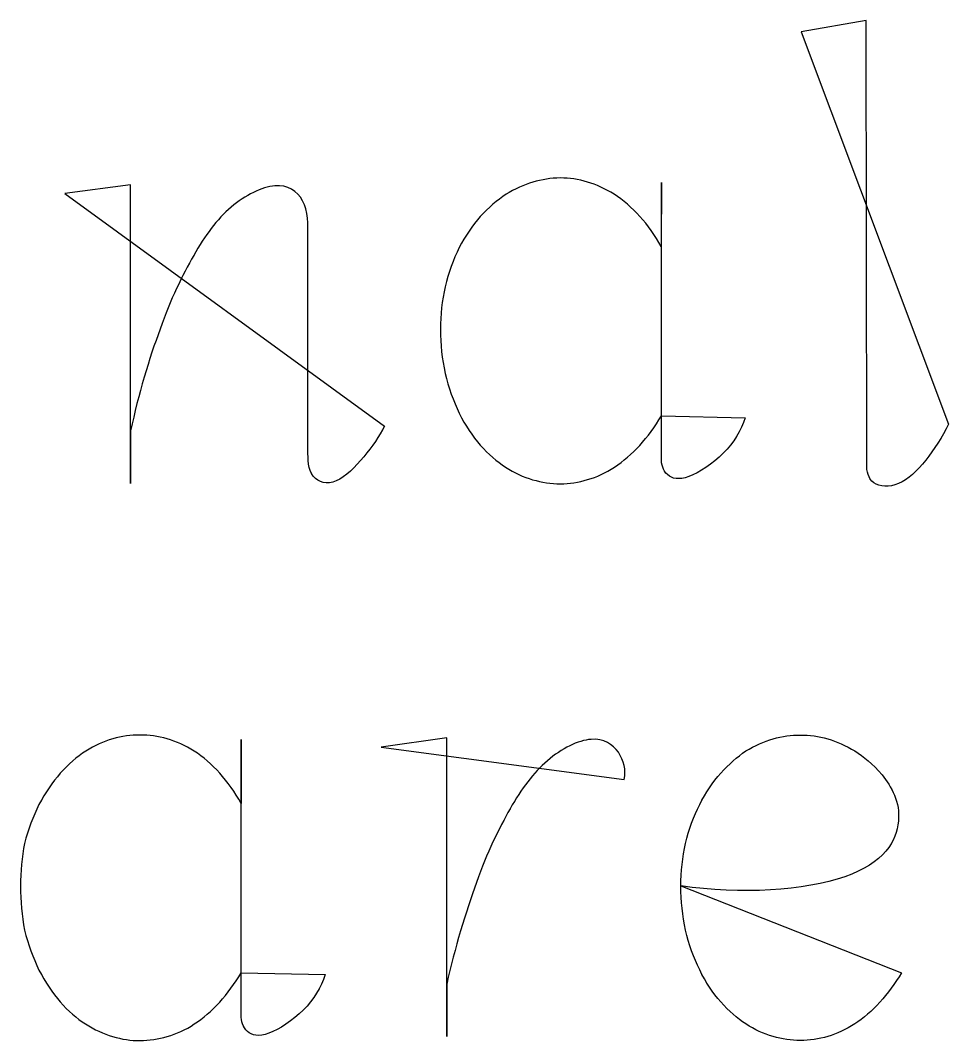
# Model space of a CAD drawing. Header units: centimetres. Extents: x -9.8 to 9.8, y -7.2 to 7.2.
# Drawn here: x -6.267 to -5.703, y 6.587 to 7.207 of the extents above; entities that cross this region are included whole.
import ezdxf

# ---------------------------------------------------------------- set-up
doc = ezdxf.new("R2010")
doc.units = ezdxf.units.CM
doc.header["$MEASUREMENT"] = 0
doc.layers.add('Layer 1', color=7, linetype='Continuous')

msp = doc.modelspace()

# ---------------------------------------------------------------- linework, layer by layer
at = {"layer": 'Layer 1', "color": 7}
for points, knots in [([(-5.79273, 7.19999), (-5.79273, 7.19999), (-5.75331, 7.20684), (-5.75331, 7.20684), (-5.75331, 7.20684), (-5.75331, 7.20684), (-5.75291, 6.9371), (-5.75291, 6.9371), (-5.75291, 6.9371), (-5.75291, 6.9331), (-5.75214, 6.92853), (-5.74852, 6.92607), (-5.74852, 6.92607), (-5.7449, 6.92358), (-5.73918, 6.92303), (-5.73365, 6.92551), (-5.73365, 6.92551), (-5.72775, 6.928), (-5.72241, 6.93332), (-5.71709, 6.9398), (-5.71709, 6.9398), (-5.71196, 6.94628), (-5.70717, 6.95372), (-5.7032, 6.96171), (-5.7032, 6.96171), (-5.7032, 6.96171), (-5.79273, 7.19999), (-5.79273, 7.19999)], [0, 0, 0, 0, 0.125, 0.125, 0.125, 0.125, 0.25, 0.25, 0.25, 0.25, 0.375, 0.375, 0.375, 0.375, 0.5, 0.5, 0.5, 0.5, 0.625, 0.625, 0.625, 0.625, 0.75, 0.75, 0.75, 0.75, 1, 1, 1, 1]), ([(-5.79273, 7.19999), (-5.79273, 7.19999), (-5.79273, 7.19999), (-5.79273, 7.19999), (-5.79273, 7.19999), (-5.79273, 7.19999), (-5.79273, 7.19999), (-5.79273, 7.19999)], [0, 0, 0, 0, 0.333333, 0.333333, 0.333333, 0.333333, 1, 1, 1, 1]), ([(-6.23964, 7.10167), (-6.23964, 7.10167), (-6.19963, 7.10699), (-6.19963, 7.10699), (-6.19963, 7.10699), (-6.19963, 7.10699), (-6.19963, 6.92564), (-6.19963, 6.92564), (-6.19963, 6.92564), (-6.19963, 6.92564), (-6.19964, 6.95766), (-6.19964, 6.95766), (-6.19964, 6.95766), (-6.19488, 6.97975), (-6.1884, 7.00148), (-6.18173, 7.01939), (-6.18173, 7.01939), (-6.17543, 7.03749), (-6.16821, 7.05196), (-6.16136, 7.06416), (-6.16136, 7.06416), (-6.15451, 7.07617), (-6.14726, 7.08607), (-6.13869, 7.0935), (-6.13869, 7.0935), (-6.13012, 7.10072), (-6.12001, 7.1057), (-6.11202, 7.10646), (-6.11202, 7.10646), (-6.10421, 7.10702), (-6.0985, 7.10323), (-6.09525, 7.09731), (-6.09525, 7.09731), (-6.09163, 7.09122), (-6.09202, 7.08284), (-6.09202, 7.07464), (-6.09202, 7.07464), (-6.09202, 7.07464), (-6.09202, 6.94605), (-6.09202, 6.94605), (-6.09202, 6.94605), (-6.09202, 6.94033), (-6.09202, 6.93404), (-6.08879, 6.93004), (-6.08879, 6.93004), (-6.08554, 6.92604), (-6.08059, 6.92472), (-6.07487, 6.92718), (-6.07487, 6.92718), (-6.06915, 6.92946), (-6.06325, 6.93594), (-6.0581, 6.94184), (-6.0581, 6.94184), (-6.05294, 6.94814), (-6.04876, 6.95422), (-6.04553, 6.96052), (-6.04553, 6.96052), (-6.04553, 6.96052), (-6.23964, 7.10167), (-6.23964, 7.10167)], [0, 0, 0, 0, 0.0625, 0.0625, 0.0625, 0.0625, 0.125, 0.125, 0.125, 0.125, 0.1875, 0.1875, 0.1875, 0.1875, 0.25, 0.25, 0.25, 0.25, 0.3125, 0.3125, 0.3125, 0.3125, 0.375, 0.375, 0.375, 0.375, 0.4375, 0.4375, 0.4375, 0.4375, 0.5, 0.5, 0.5, 0.5, 0.5625, 0.5625, 0.5625, 0.5625, 0.625, 0.625, 0.625, 0.625, 0.6875, 0.6875, 0.6875, 0.6875, 0.75, 0.75, 0.75, 0.75, 0.8125, 0.8125, 0.8125, 0.8125, 0.875, 0.875, 0.875, 0.875, 1, 1, 1, 1]), ([(-5.87751, 6.96662), (-5.88132, 6.96014), (-5.8859, 6.95405), (-5.89066, 6.94871), (-5.89066, 6.94871), (-5.89542, 6.94358), (-5.90058, 6.939), (-5.9059, 6.93556), (-5.9059, 6.93556), (-5.91124, 6.93194), (-5.91677, 6.92966), (-5.92228, 6.92794), (-5.92228, 6.92794), (-5.92781, 6.92622), (-5.93334, 6.92545), (-5.93884, 6.92545), (-5.93884, 6.92545), (-5.95008, 6.92545), (-5.96133, 6.92868), (-5.97218, 6.93553), (-5.97218, 6.93553), (-5.97731, 6.93897), (-5.98247, 6.94334), (-5.98742, 6.94887), (-5.98742, 6.94887), (-5.99218, 6.9544), (-5.99657, 6.96088), (-6.00017, 6.96829), (-6.00017, 6.96829), (-6.00377, 6.9757), (-6.00684, 6.9839), (-6.00874, 6.99247), (-6.00874, 6.99247), (-6.01065, 7.00123), (-6.0116, 7.0102), (-6.0116, 7.01914), (-6.0116, 7.01914), (-6.0116, 7.02808), (-6.01065, 7.03687), (-6.00874, 7.04504), (-6.00874, 7.04504), (-6.00683, 7.05361), (-6.00379, 7.0616), (-6.00017, 7.06885), (-6.00017, 7.06885), (-5.99655, 7.07591), (-5.99218, 7.08237), (-5.98742, 7.08771), (-5.98742, 7.08771), (-5.98247, 7.09324), (-5.97713, 7.09763), (-5.97181, 7.10123), (-5.97181, 7.10123), (-5.96647, 7.10446), (-5.96096, 7.10695), (-5.95543, 7.10866), (-5.95543, 7.10866), (-5.95009, 7.11019), (-5.94458, 7.11115), (-5.93887, 7.11115), (-5.93887, 7.11115), (-5.92784, 7.11115), (-5.91678, 7.10792), (-5.90611, 7.10125), (-5.90611, 7.10125), (-5.90077, 7.09763), (-5.89545, 7.09326), (-5.8905, 7.08773), (-5.8905, 7.08773), (-5.88574, 7.0826), (-5.88135, 7.07611), (-5.87754, 7.06945), (-5.87754, 7.06945), (-5.87754, 7.06945), (-5.87753, 7.10834), (-5.87753, 7.10834), (-5.87753, 7.10834), (-5.87753, 7.10834), (-5.87753, 6.94089), (-5.87753, 6.94089), (-5.87753, 6.94089), (-5.87753, 6.93727), (-5.87658, 6.93346), (-5.87372, 6.93099), (-5.87372, 6.93099), (-5.87105, 6.9285), (-5.86705, 6.92755), (-5.86076, 6.92985), (-5.86076, 6.92985), (-5.85467, 6.93213), (-5.84629, 6.93766), (-5.83999, 6.94395), (-5.83999, 6.94395), (-5.83351, 6.95043), (-5.82914, 6.95768), (-5.82665, 6.96546), (-5.82665, 6.96546), (-5.82665, 6.96546), (-5.87751, 6.96662), (-5.87751, 6.96662)], [0, 0, 0, 0, 0.038462, 0.038462, 0.038462, 0.038462, 0.076923, 0.076923, 0.076923, 0.076923, 0.115385, 0.115385, 0.115385, 0.115385, 0.153846, 0.153846, 0.153846, 0.153846, 0.192308, 0.192308, 0.192308, 0.192308, 0.230769, 0.230769, 0.230769, 0.230769, 0.269231, 0.269231, 0.269231, 0.269231, 0.307692, 0.307692, 0.307692, 0.307692, 0.346154, 0.346154, 0.346154, 0.346154, 0.384615, 0.384615, 0.384615, 0.384615, 0.423077, 0.423077, 0.423077, 0.423077, 0.461538, 0.461538, 0.461538, 0.461538, 0.5, 0.5, 0.5, 0.5, 0.538462, 0.538462, 0.538462, 0.538462, 0.576923, 0.576923, 0.576923, 0.576923, 0.615385, 0.615385, 0.615385, 0.615385, 0.653846, 0.653846, 0.653846, 0.653846, 0.692308, 0.692308, 0.692308, 0.692308, 0.730769, 0.730769, 0.730769, 0.730769, 0.769231, 0.769231, 0.769231, 0.769231, 0.807692, 0.807692, 0.807692, 0.807692, 0.846154, 0.846154, 0.846154, 0.846154, 0.884615, 0.884615, 0.884615, 0.884615, 0.923077, 0.923077, 0.923077, 0.923077, 1, 1, 1, 1]), ([(-6.23964, 7.10167), (-6.23964, 7.10167), (-6.23964, 7.10167), (-6.23964, 7.10167), (-6.23964, 7.10167), (-6.23964, 7.10167), (-6.23964, 7.10167), (-6.23964, 7.10167)], [0, 0, 0, 0, 0.333333, 0.333333, 0.333333, 0.333333, 1, 1, 1, 1]), ([(-5.87751, 6.96662), (-5.87751, 6.96662), (-5.87751, 6.96662), (-5.87751, 6.96662), (-5.87751, 6.96662), (-5.87751, 6.96662), (-5.87751, 6.96662), (-5.87751, 6.96662)], [0, 0, 0, 0, 0.333333, 0.333333, 0.333333, 0.333333, 1, 1, 1, 1]), ([(-6.13259, 6.62846), (-6.1364, 6.62198), (-6.14098, 6.61589), (-6.14555, 6.61055), (-6.14555, 6.61055), (-6.1505, 6.60542), (-6.15566, 6.60084), (-6.16098, 6.5974), (-6.16098, 6.5974), (-6.1663, 6.59378), (-6.17183, 6.5915), (-6.17736, 6.58978), (-6.17736, 6.58978), (-6.1827, 6.58825), (-6.18842, 6.58729), (-6.19392, 6.58729), (-6.19392, 6.58729), (-6.20495, 6.58729), (-6.2162, 6.59054), (-6.22707, 6.5974), (-6.22707, 6.5974), (-6.23241, 6.60081), (-6.23755, 6.60521), (-6.24231, 6.61074), (-6.24231, 6.61074), (-6.24707, 6.61627), (-6.25144, 6.62275), (-6.25527, 6.63016), (-6.25527, 6.63016), (-6.25889, 6.63759), (-6.26175, 6.64577), (-6.26403, 6.65437), (-6.26403, 6.65437), (-6.26554, 6.66313), (-6.26652, 6.67207), (-6.26652, 6.68104), (-6.26652, 6.68104), (-6.26652, 6.69001), (-6.26557, 6.69877), (-6.26403, 6.70694), (-6.26403, 6.70694), (-6.26175, 6.71551), (-6.25887, 6.7235), (-6.25527, 6.73057), (-6.25527, 6.73057), (-6.25146, 6.73779), (-6.24707, 6.74428), (-6.24231, 6.74962), (-6.24231, 6.74962), (-6.23736, 6.75515), (-6.2322, 6.75952), (-6.22688, 6.76314), (-6.22688, 6.76314), (-6.22154, 6.76637), (-6.21603, 6.76886), (-6.2105, 6.77057), (-6.2105, 6.77057), (-6.20497, 6.7721), (-6.19947, 6.77285), (-6.19394, 6.77285), (-6.19394, 6.77285), (-6.18309, 6.77285), (-6.17185, 6.76981), (-6.16097, 6.76314), (-6.16097, 6.76314), (-6.15563, 6.75952), (-6.15049, 6.75515), (-6.14554, 6.74962), (-6.14554, 6.74962), (-6.14096, 6.74449), (-6.1362, 6.738), (-6.13258, 6.73134), (-6.13258, 6.73134), (-6.13258, 6.73134), (-6.13258, 6.77021), (-6.13258, 6.77021), (-6.13258, 6.77021), (-6.13258, 6.77021), (-6.13258, 6.60276), (-6.13258, 6.60276), (-6.13258, 6.60276), (-6.13258, 6.59914), (-6.13144, 6.59533), (-6.12877, 6.59286), (-6.12877, 6.59286), (-6.12591, 6.59037), (-6.1221, 6.58942), (-6.11581, 6.59172), (-6.11581, 6.59172), (-6.10952, 6.59402), (-6.10115, 6.59953), (-6.09485, 6.60582), (-6.09485, 6.60582), (-6.08837, 6.6123), (-6.08419, 6.61953), (-6.08151, 6.62736), (-6.08151, 6.62736), (-6.08151, 6.62736), (-6.13259, 6.62846), (-6.13259, 6.62846)], [0, 0, 0, 0, 0.038462, 0.038462, 0.038462, 0.038462, 0.076923, 0.076923, 0.076923, 0.076923, 0.115385, 0.115385, 0.115385, 0.115385, 0.153846, 0.153846, 0.153846, 0.153846, 0.192308, 0.192308, 0.192308, 0.192308, 0.230769, 0.230769, 0.230769, 0.230769, 0.269231, 0.269231, 0.269231, 0.269231, 0.307692, 0.307692, 0.307692, 0.307692, 0.346154, 0.346154, 0.346154, 0.346154, 0.384615, 0.384615, 0.384615, 0.384615, 0.423077, 0.423077, 0.423077, 0.423077, 0.461538, 0.461538, 0.461538, 0.461538, 0.5, 0.5, 0.5, 0.5, 0.538462, 0.538462, 0.538462, 0.538462, 0.576923, 0.576923, 0.576923, 0.576923, 0.615385, 0.615385, 0.615385, 0.615385, 0.653846, 0.653846, 0.653846, 0.653846, 0.692308, 0.692308, 0.692308, 0.692308, 0.730769, 0.730769, 0.730769, 0.730769, 0.769231, 0.769231, 0.769231, 0.769231, 0.807692, 0.807692, 0.807692, 0.807692, 0.846154, 0.846154, 0.846154, 0.846154, 0.884615, 0.884615, 0.884615, 0.884615, 0.923077, 0.923077, 0.923077, 0.923077, 1, 1, 1, 1]), ([(-5.86571, 6.68125), (-5.82951, 6.67572), (-5.79009, 6.67839), (-5.76625, 6.68678), (-5.76625, 6.68678), (-5.74244, 6.69498), (-5.73445, 6.70869), (-5.73368, 6.72049), (-5.73368, 6.72049), (-5.73236, 6.73211), (-5.73807, 6.74163), (-5.7436, 6.74869), (-5.7436, 6.74869), (-5.74932, 6.75554), (-5.75463, 6.75972), (-5.76016, 6.76316), (-5.76016, 6.76316), (-5.77101, 6.76983), (-5.78207, 6.77287), (-5.79313, 6.77287), (-5.79313, 6.77287), (-5.80416, 6.77287), (-5.81522, 6.76983), (-5.82626, 6.76316), (-5.82626, 6.76316), (-5.83139, 6.75954), (-5.83655, 6.75517), (-5.8415, 6.74964), (-5.8415, 6.74964), (-5.84626, 6.7443), (-5.85065, 6.73781), (-5.85425, 6.73059), (-5.85425, 6.73059), (-5.85787, 6.72355), (-5.86092, 6.71554), (-5.86282, 6.70696), (-5.86282, 6.70696), (-5.86473, 6.69876), (-5.86568, 6.69), (-5.86568, 6.68106), (-5.86568, 6.68106), (-5.86568, 6.67212), (-5.86473, 6.66315), (-5.86282, 6.65439), (-5.86282, 6.65439), (-5.86091, 6.64582), (-5.85787, 6.63762), (-5.85425, 6.63018), (-5.85425, 6.63018), (-5.85063, 6.62274), (-5.84626, 6.61626), (-5.8415, 6.61076), (-5.8415, 6.61076), (-5.83655, 6.60523), (-5.83139, 6.60084), (-5.82626, 6.59742), (-5.82626, 6.59742), (-5.82092, 6.5938), (-5.81541, 6.59152), (-5.8097, 6.5898), (-5.8097, 6.5898), (-5.8042, 6.58827), (-5.79867, 6.58731), (-5.79314, 6.58731), (-5.79314, 6.58731), (-5.78208, 6.58731), (-5.77084, 6.59056), (-5.76017, 6.59742), (-5.76017, 6.59742), (-5.75483, 6.60083), (-5.74969, 6.60541), (-5.74493, 6.61057), (-5.74493, 6.61057), (-5.74017, 6.61591), (-5.73559, 6.622), (-5.73178, 6.62848), (-5.73178, 6.62848), (-5.73178, 6.62848), (-5.86571, 6.68125), (-5.86571, 6.68125)], [0, 0, 0, 0, 0.047619, 0.047619, 0.047619, 0.047619, 0.095238, 0.095238, 0.095238, 0.095238, 0.142857, 0.142857, 0.142857, 0.142857, 0.190476, 0.190476, 0.190476, 0.190476, 0.238095, 0.238095, 0.238095, 0.238095, 0.285714, 0.285714, 0.285714, 0.285714, 0.333333, 0.333333, 0.333333, 0.333333, 0.380952, 0.380952, 0.380952, 0.380952, 0.428571, 0.428571, 0.428571, 0.428571, 0.47619, 0.47619, 0.47619, 0.47619, 0.52381, 0.52381, 0.52381, 0.52381, 0.571429, 0.571429, 0.571429, 0.571429, 0.619048, 0.619048, 0.619048, 0.619048, 0.666667, 0.666667, 0.666667, 0.666667, 0.714286, 0.714286, 0.714286, 0.714286, 0.761905, 0.761905, 0.761905, 0.761905, 0.809524, 0.809524, 0.809524, 0.809524, 0.857143, 0.857143, 0.857143, 0.857143, 0.904762, 0.904762, 0.904762, 0.904762, 1, 1, 1, 1]), ([(-6.04763, 6.76544), (-6.04763, 6.76544), (-6.00762, 6.77116), (-6.00762, 6.77116), (-6.00762, 6.77116), (-6.00762, 6.77116), (-6.00781, 6.58981), (-6.00781, 6.58981), (-6.00781, 6.58981), (-6.00781, 6.58981), (-6.00781, 6.62161), (-6.00781, 6.62161), (-6.00781, 6.62161), (-6.00286, 6.6437), (-5.99638, 6.66505), (-5.98971, 6.68334), (-5.98971, 6.68334), (-5.98341, 6.70144), (-5.97619, 6.71591), (-5.96934, 6.72811), (-5.96934, 6.72811), (-5.96249, 6.74031), (-5.95524, 6.74983), (-5.94667, 6.75727), (-5.94667, 6.75727), (-5.9381, 6.7647), (-5.92799, 6.76965), (-5.92019, 6.77023), (-5.92019, 6.77023), (-5.91238, 6.771), (-5.90704, 6.76719), (-5.90363, 6.76242), (-5.90363, 6.76242), (-5.90022, 6.75729), (-5.89887, 6.75157), (-5.90001, 6.74586), (-5.90001, 6.74586), (-5.90001, 6.74586), (-6.04763, 6.76544), (-6.04763, 6.76544)], [0, 0, 0, 0, 0.090909, 0.090909, 0.090909, 0.090909, 0.181818, 0.181818, 0.181818, 0.181818, 0.272727, 0.272727, 0.272727, 0.272727, 0.363636, 0.363636, 0.363636, 0.363636, 0.454545, 0.454545, 0.454545, 0.454545, 0.545455, 0.545455, 0.545455, 0.545455, 0.636364, 0.636364, 0.636364, 0.636364, 0.727273, 0.727273, 0.727273, 0.727273, 0.818182, 0.818182, 0.818182, 0.818182, 1, 1, 1, 1]), ([(-6.04763, 6.76544), (-6.04763, 6.76544), (-6.04763, 6.76544), (-6.04763, 6.76544), (-6.04763, 6.76544), (-6.04763, 6.76544), (-6.04763, 6.76544), (-6.04763, 6.76544)], [0, 0, 0, 0, 0.333333, 0.333333, 0.333333, 0.333333, 1, 1, 1, 1]), ([(-5.86571, 6.68125), (-5.86571, 6.68125), (-5.86571, 6.68125), (-5.86571, 6.68125), (-5.86571, 6.68125), (-5.86571, 6.68125), (-5.86571, 6.68125), (-5.86571, 6.68125)], [0, 0, 0, 0, 0.333333, 0.333333, 0.333333, 0.333333, 1, 1, 1, 1]), ([(-6.13259, 6.62846), (-6.13259, 6.62846), (-6.13259, 6.62846), (-6.13259, 6.62846), (-6.13259, 6.62846), (-6.13259, 6.62846), (-6.13259, 6.62846), (-6.13259, 6.62846)], [0, 0, 0, 0, 0.333333, 0.333333, 0.333333, 0.333333, 1, 1, 1, 1])]:
    msp.add_open_spline(points, degree=3, knots=knots, dxfattribs=at)
at = {"layer": 'Layer 1', "color": 9, "lineweight": 0}
for points, knots in [([(-5.79273, 7.19999), (-5.79273, 7.19999), (-5.75331, 7.20684), (-5.75331, 7.20684), (-5.75331, 7.20684), (-5.75331, 7.20684), (-5.75291, 6.9371), (-5.75291, 6.9371), (-5.75291, 6.9371), (-5.75291, 6.9331), (-5.75214, 6.92853), (-5.74852, 6.92607), (-5.74852, 6.92607), (-5.7449, 6.92358), (-5.73918, 6.92303), (-5.73365, 6.92551), (-5.73365, 6.92551), (-5.72775, 6.928), (-5.72241, 6.93332), (-5.71709, 6.9398), (-5.71709, 6.9398), (-5.71196, 6.94628), (-5.70717, 6.95372), (-5.7032, 6.96171)], [0, 0, 0, 0, 0.142857, 0.142857, 0.142857, 0.142857, 0.285714, 0.285714, 0.285714, 0.285714, 0.428571, 0.428571, 0.428571, 0.428571, 0.571429, 0.571429, 0.571429, 0.571429, 0.714286, 0.714286, 0.714286, 0.714286, 1, 1, 1, 1]), ([(-5.79273, 7.19999), (-5.79273, 7.19999), (-5.79273, 7.19999), (-5.79273, 7.19999), (-5.79273, 7.19999), (-5.79273, 7.19999), (-5.79273, 7.19999), (-5.79273, 7.19999)], [0, 0, 0, 0, 0.333333, 0.333333, 0.333333, 0.333333, 1, 1, 1, 1]), ([(-6.23964, 7.10167), (-6.23964, 7.10167), (-6.19963, 7.10699), (-6.19963, 7.10699), (-6.19963, 7.10699), (-6.19963, 7.10699), (-6.19963, 6.92564), (-6.19963, 6.92564), (-6.19963, 6.92564), (-6.19963, 6.92564), (-6.19964, 6.95766), (-6.19964, 6.95766), (-6.19964, 6.95766), (-6.19488, 6.97975), (-6.1884, 7.00148), (-6.18173, 7.01939), (-6.18173, 7.01939), (-6.17543, 7.03749), (-6.16821, 7.05196), (-6.16136, 7.06416), (-6.16136, 7.06416), (-6.15451, 7.07617), (-6.14726, 7.08607), (-6.13869, 7.0935), (-6.13869, 7.0935), (-6.13012, 7.10072), (-6.12001, 7.1057), (-6.11202, 7.10646), (-6.11202, 7.10646), (-6.10421, 7.10702), (-6.0985, 7.10323), (-6.09525, 7.09731), (-6.09525, 7.09731), (-6.09163, 7.09122), (-6.09202, 7.08284), (-6.09202, 7.07464), (-6.09202, 7.07464), (-6.09202, 7.07464), (-6.09202, 6.94605), (-6.09202, 6.94605), (-6.09202, 6.94605), (-6.09202, 6.94033), (-6.09202, 6.93404), (-6.08879, 6.93004), (-6.08879, 6.93004), (-6.08554, 6.92604), (-6.08059, 6.92472), (-6.07487, 6.92718), (-6.07487, 6.92718), (-6.06915, 6.92946), (-6.06325, 6.93594), (-6.0581, 6.94184), (-6.0581, 6.94184), (-6.05294, 6.94814), (-6.04876, 6.95422), (-6.04553, 6.96052)], [0, 0, 0, 0, 0.066667, 0.066667, 0.066667, 0.066667, 0.133333, 0.133333, 0.133333, 0.133333, 0.2, 0.2, 0.2, 0.2, 0.266667, 0.266667, 0.266667, 0.266667, 0.333333, 0.333333, 0.333333, 0.333333, 0.4, 0.4, 0.4, 0.4, 0.466667, 0.466667, 0.466667, 0.466667, 0.533333, 0.533333, 0.533333, 0.533333, 0.6, 0.6, 0.6, 0.6, 0.666667, 0.666667, 0.666667, 0.666667, 0.733333, 0.733333, 0.733333, 0.733333, 0.8, 0.8, 0.8, 0.8, 0.866667, 0.866667, 0.866667, 0.866667, 1, 1, 1, 1]), ([(-5.87751, 6.96662), (-5.88132, 6.96014), (-5.8859, 6.95405), (-5.89066, 6.94871), (-5.89066, 6.94871), (-5.89542, 6.94358), (-5.90058, 6.939), (-5.9059, 6.93556), (-5.9059, 6.93556), (-5.91124, 6.93194), (-5.91677, 6.92966), (-5.92228, 6.92794), (-5.92228, 6.92794), (-5.92781, 6.92622), (-5.93334, 6.92545), (-5.93884, 6.92545), (-5.93884, 6.92545), (-5.95008, 6.92545), (-5.96133, 6.92868), (-5.97218, 6.93553), (-5.97218, 6.93553), (-5.97731, 6.93897), (-5.98247, 6.94334), (-5.98742, 6.94887), (-5.98742, 6.94887), (-5.99218, 6.9544), (-5.99657, 6.96088), (-6.00017, 6.96829), (-6.00017, 6.96829), (-6.00377, 6.9757), (-6.00684, 6.9839), (-6.00874, 6.99247), (-6.00874, 6.99247), (-6.01065, 7.00123), (-6.0116, 7.0102), (-6.0116, 7.01914), (-6.0116, 7.01914), (-6.0116, 7.02808), (-6.01065, 7.03687), (-6.00874, 7.04504), (-6.00874, 7.04504), (-6.00683, 7.05361), (-6.00379, 7.0616), (-6.00017, 7.06885), (-6.00017, 7.06885), (-5.99655, 7.07591), (-5.99218, 7.08237), (-5.98742, 7.08771), (-5.98742, 7.08771), (-5.98247, 7.09324), (-5.97713, 7.09763), (-5.97181, 7.10123), (-5.97181, 7.10123), (-5.96647, 7.10446), (-5.96096, 7.10695), (-5.95543, 7.10866), (-5.95543, 7.10866), (-5.95009, 7.11019), (-5.94458, 7.11115), (-5.93887, 7.11115), (-5.93887, 7.11115), (-5.92784, 7.11115), (-5.91678, 7.10792), (-5.90611, 7.10125), (-5.90611, 7.10125), (-5.90077, 7.09763), (-5.89545, 7.09326), (-5.8905, 7.08773), (-5.8905, 7.08773), (-5.88574, 7.0826), (-5.88135, 7.07611), (-5.87754, 7.06945), (-5.87754, 7.06945), (-5.87754, 7.06945), (-5.87753, 7.10834), (-5.87753, 7.10834), (-5.87753, 7.10834), (-5.87753, 7.10834), (-5.87753, 6.94089), (-5.87753, 6.94089), (-5.87753, 6.94089), (-5.87753, 6.93727), (-5.87658, 6.93346), (-5.87372, 6.93099), (-5.87372, 6.93099), (-5.87105, 6.9285), (-5.86705, 6.92755), (-5.86076, 6.92985), (-5.86076, 6.92985), (-5.85467, 6.93213), (-5.84629, 6.93766), (-5.83999, 6.94395), (-5.83999, 6.94395), (-5.83351, 6.95043), (-5.82914, 6.95768), (-5.82665, 6.96546)], [0, 0, 0, 0, 0.04, 0.04, 0.04, 0.04, 0.08, 0.08, 0.08, 0.08, 0.12, 0.12, 0.12, 0.12, 0.16, 0.16, 0.16, 0.16, 0.2, 0.2, 0.2, 0.2, 0.24, 0.24, 0.24, 0.24, 0.28, 0.28, 0.28, 0.28, 0.32, 0.32, 0.32, 0.32, 0.36, 0.36, 0.36, 0.36, 0.4, 0.4, 0.4, 0.4, 0.44, 0.44, 0.44, 0.44, 0.48, 0.48, 0.48, 0.48, 0.52, 0.52, 0.52, 0.52, 0.56, 0.56, 0.56, 0.56, 0.6, 0.6, 0.6, 0.6, 0.64, 0.64, 0.64, 0.64, 0.68, 0.68, 0.68, 0.68, 0.72, 0.72, 0.72, 0.72, 0.76, 0.76, 0.76, 0.76, 0.8, 0.8, 0.8, 0.8, 0.84, 0.84, 0.84, 0.84, 0.88, 0.88, 0.88, 0.88, 0.92, 0.92, 0.92, 0.92, 1, 1, 1, 1]), ([(-6.23964, 7.10167), (-6.23964, 7.10167), (-6.23964, 7.10167), (-6.23964, 7.10167), (-6.23964, 7.10167), (-6.23964, 7.10167), (-6.23964, 7.10167), (-6.23964, 7.10167)], [0, 0, 0, 0, 0.333333, 0.333333, 0.333333, 0.333333, 1, 1, 1, 1]), ([(-5.87751, 6.96662), (-5.87751, 6.96662), (-5.87751, 6.96662), (-5.87751, 6.96662), (-5.87751, 6.96662), (-5.87751, 6.96662), (-5.87751, 6.96662), (-5.87751, 6.96662)], [0, 0, 0, 0, 0.333333, 0.333333, 0.333333, 0.333333, 1, 1, 1, 1]), ([(-6.13259, 6.62846), (-6.1364, 6.62198), (-6.14098, 6.61589), (-6.14555, 6.61055), (-6.14555, 6.61055), (-6.1505, 6.60542), (-6.15566, 6.60084), (-6.16098, 6.5974), (-6.16098, 6.5974), (-6.1663, 6.59378), (-6.17183, 6.5915), (-6.17736, 6.58978), (-6.17736, 6.58978), (-6.1827, 6.58825), (-6.18842, 6.58729), (-6.19392, 6.58729), (-6.19392, 6.58729), (-6.20495, 6.58729), (-6.2162, 6.59054), (-6.22707, 6.5974), (-6.22707, 6.5974), (-6.23241, 6.60081), (-6.23755, 6.60521), (-6.24231, 6.61074), (-6.24231, 6.61074), (-6.24707, 6.61627), (-6.25144, 6.62275), (-6.25527, 6.63016), (-6.25527, 6.63016), (-6.25889, 6.63759), (-6.26175, 6.64577), (-6.26403, 6.65437), (-6.26403, 6.65437), (-6.26554, 6.66313), (-6.26652, 6.67207), (-6.26652, 6.68104), (-6.26652, 6.68104), (-6.26652, 6.69001), (-6.26557, 6.69877), (-6.26403, 6.70694), (-6.26403, 6.70694), (-6.26175, 6.71551), (-6.25887, 6.7235), (-6.25527, 6.73057), (-6.25527, 6.73057), (-6.25146, 6.73779), (-6.24707, 6.74428), (-6.24231, 6.74962), (-6.24231, 6.74962), (-6.23736, 6.75515), (-6.2322, 6.75952), (-6.22688, 6.76314), (-6.22688, 6.76314), (-6.22154, 6.76637), (-6.21603, 6.76886), (-6.2105, 6.77057), (-6.2105, 6.77057), (-6.20497, 6.7721), (-6.19947, 6.77285), (-6.19394, 6.77285), (-6.19394, 6.77285), (-6.18309, 6.77285), (-6.17185, 6.76981), (-6.16097, 6.76314), (-6.16097, 6.76314), (-6.15563, 6.75952), (-6.15049, 6.75515), (-6.14554, 6.74962), (-6.14554, 6.74962), (-6.14096, 6.74449), (-6.1362, 6.738), (-6.13258, 6.73134), (-6.13258, 6.73134), (-6.13258, 6.73134), (-6.13258, 6.77021), (-6.13258, 6.77021), (-6.13258, 6.77021), (-6.13258, 6.77021), (-6.13258, 6.60276), (-6.13258, 6.60276), (-6.13258, 6.60276), (-6.13258, 6.59914), (-6.13144, 6.59533), (-6.12877, 6.59286), (-6.12877, 6.59286), (-6.12591, 6.59037), (-6.1221, 6.58942), (-6.11581, 6.59172), (-6.11581, 6.59172), (-6.10952, 6.59402), (-6.10115, 6.59953), (-6.09485, 6.60582), (-6.09485, 6.60582), (-6.08837, 6.6123), (-6.08419, 6.61953), (-6.08151, 6.62736)], [0, 0, 0, 0, 0.04, 0.04, 0.04, 0.04, 0.08, 0.08, 0.08, 0.08, 0.12, 0.12, 0.12, 0.12, 0.16, 0.16, 0.16, 0.16, 0.2, 0.2, 0.2, 0.2, 0.24, 0.24, 0.24, 0.24, 0.28, 0.28, 0.28, 0.28, 0.32, 0.32, 0.32, 0.32, 0.36, 0.36, 0.36, 0.36, 0.4, 0.4, 0.4, 0.4, 0.44, 0.44, 0.44, 0.44, 0.48, 0.48, 0.48, 0.48, 0.52, 0.52, 0.52, 0.52, 0.56, 0.56, 0.56, 0.56, 0.6, 0.6, 0.6, 0.6, 0.64, 0.64, 0.64, 0.64, 0.68, 0.68, 0.68, 0.68, 0.72, 0.72, 0.72, 0.72, 0.76, 0.76, 0.76, 0.76, 0.8, 0.8, 0.8, 0.8, 0.84, 0.84, 0.84, 0.84, 0.88, 0.88, 0.88, 0.88, 0.92, 0.92, 0.92, 0.92, 1, 1, 1, 1]), ([(-5.86571, 6.68125), (-5.82951, 6.67572), (-5.79009, 6.67839), (-5.76625, 6.68678), (-5.76625, 6.68678), (-5.74244, 6.69498), (-5.73445, 6.70869), (-5.73368, 6.72049), (-5.73368, 6.72049), (-5.73236, 6.73211), (-5.73807, 6.74163), (-5.7436, 6.74869), (-5.7436, 6.74869), (-5.74932, 6.75554), (-5.75463, 6.75972), (-5.76016, 6.76316), (-5.76016, 6.76316), (-5.77101, 6.76983), (-5.78207, 6.77287), (-5.79313, 6.77287), (-5.79313, 6.77287), (-5.80416, 6.77287), (-5.81522, 6.76983), (-5.82626, 6.76316), (-5.82626, 6.76316), (-5.83139, 6.75954), (-5.83655, 6.75517), (-5.8415, 6.74964), (-5.8415, 6.74964), (-5.84626, 6.7443), (-5.85065, 6.73781), (-5.85425, 6.73059), (-5.85425, 6.73059), (-5.85787, 6.72355), (-5.86092, 6.71554), (-5.86282, 6.70696), (-5.86282, 6.70696), (-5.86473, 6.69876), (-5.86568, 6.69), (-5.86568, 6.68106), (-5.86568, 6.68106), (-5.86568, 6.67212), (-5.86473, 6.66315), (-5.86282, 6.65439), (-5.86282, 6.65439), (-5.86091, 6.64582), (-5.85787, 6.63762), (-5.85425, 6.63018), (-5.85425, 6.63018), (-5.85063, 6.62274), (-5.84626, 6.61626), (-5.8415, 6.61076), (-5.8415, 6.61076), (-5.83655, 6.60523), (-5.83139, 6.60084), (-5.82626, 6.59742), (-5.82626, 6.59742), (-5.82092, 6.5938), (-5.81541, 6.59152), (-5.8097, 6.5898), (-5.8097, 6.5898), (-5.8042, 6.58827), (-5.79867, 6.58731), (-5.79314, 6.58731), (-5.79314, 6.58731), (-5.78208, 6.58731), (-5.77084, 6.59056), (-5.76017, 6.59742), (-5.76017, 6.59742), (-5.75483, 6.60083), (-5.74969, 6.60541), (-5.74493, 6.61057), (-5.74493, 6.61057), (-5.74017, 6.61591), (-5.73559, 6.622), (-5.73178, 6.62848)], [0, 0, 0, 0, 0.05, 0.05, 0.05, 0.05, 0.1, 0.1, 0.1, 0.1, 0.15, 0.15, 0.15, 0.15, 0.2, 0.2, 0.2, 0.2, 0.25, 0.25, 0.25, 0.25, 0.3, 0.3, 0.3, 0.3, 0.35, 0.35, 0.35, 0.35, 0.4, 0.4, 0.4, 0.4, 0.45, 0.45, 0.45, 0.45, 0.5, 0.5, 0.5, 0.5, 0.55, 0.55, 0.55, 0.55, 0.6, 0.6, 0.6, 0.6, 0.65, 0.65, 0.65, 0.65, 0.7, 0.7, 0.7, 0.7, 0.75, 0.75, 0.75, 0.75, 0.8, 0.8, 0.8, 0.8, 0.85, 0.85, 0.85, 0.85, 0.9, 0.9, 0.9, 0.9, 1, 1, 1, 1]), ([(-6.04763, 6.76544), (-6.04763, 6.76544), (-6.00762, 6.77116), (-6.00762, 6.77116), (-6.00762, 6.77116), (-6.00762, 6.77116), (-6.00781, 6.58981), (-6.00781, 6.58981), (-6.00781, 6.58981), (-6.00781, 6.58981), (-6.00781, 6.62161), (-6.00781, 6.62161), (-6.00781, 6.62161), (-6.00286, 6.6437), (-5.99638, 6.66505), (-5.98971, 6.68334), (-5.98971, 6.68334), (-5.98341, 6.70144), (-5.97619, 6.71591), (-5.96934, 6.72811), (-5.96934, 6.72811), (-5.96249, 6.74031), (-5.95524, 6.74983), (-5.94667, 6.75727), (-5.94667, 6.75727), (-5.9381, 6.7647), (-5.92799, 6.76965), (-5.92019, 6.77023), (-5.92019, 6.77023), (-5.91238, 6.771), (-5.90704, 6.76719), (-5.90363, 6.76242), (-5.90363, 6.76242), (-5.90022, 6.75729), (-5.89887, 6.75157), (-5.90001, 6.74586)], [0, 0, 0, 0, 0.1, 0.1, 0.1, 0.1, 0.2, 0.2, 0.2, 0.2, 0.3, 0.3, 0.3, 0.3, 0.4, 0.4, 0.4, 0.4, 0.5, 0.5, 0.5, 0.5, 0.6, 0.6, 0.6, 0.6, 0.7, 0.7, 0.7, 0.7, 0.8, 0.8, 0.8, 0.8, 1, 1, 1, 1]), ([(-6.04763, 6.76544), (-6.04763, 6.76544), (-6.04763, 6.76544), (-6.04763, 6.76544), (-6.04763, 6.76544), (-6.04763, 6.76544), (-6.04763, 6.76544), (-6.04763, 6.76544)], [0, 0, 0, 0, 0.333333, 0.333333, 0.333333, 0.333333, 1, 1, 1, 1]), ([(-5.86571, 6.68125), (-5.86571, 6.68125), (-5.86571, 6.68125), (-5.86571, 6.68125), (-5.86571, 6.68125), (-5.86571, 6.68125), (-5.86571, 6.68125), (-5.86571, 6.68125)], [0, 0, 0, 0, 0.333333, 0.333333, 0.333333, 0.333333, 1, 1, 1, 1]), ([(-6.13259, 6.62846), (-6.13259, 6.62846), (-6.13259, 6.62846), (-6.13259, 6.62846), (-6.13259, 6.62846), (-6.13259, 6.62846), (-6.13259, 6.62846), (-6.13259, 6.62846)], [0, 0, 0, 0, 0.333333, 0.333333, 0.333333, 0.333333, 1, 1, 1, 1])]:
    msp.add_open_spline(points, degree=3, knots=knots, dxfattribs=at)

doc.saveas('drawing.dxf')
